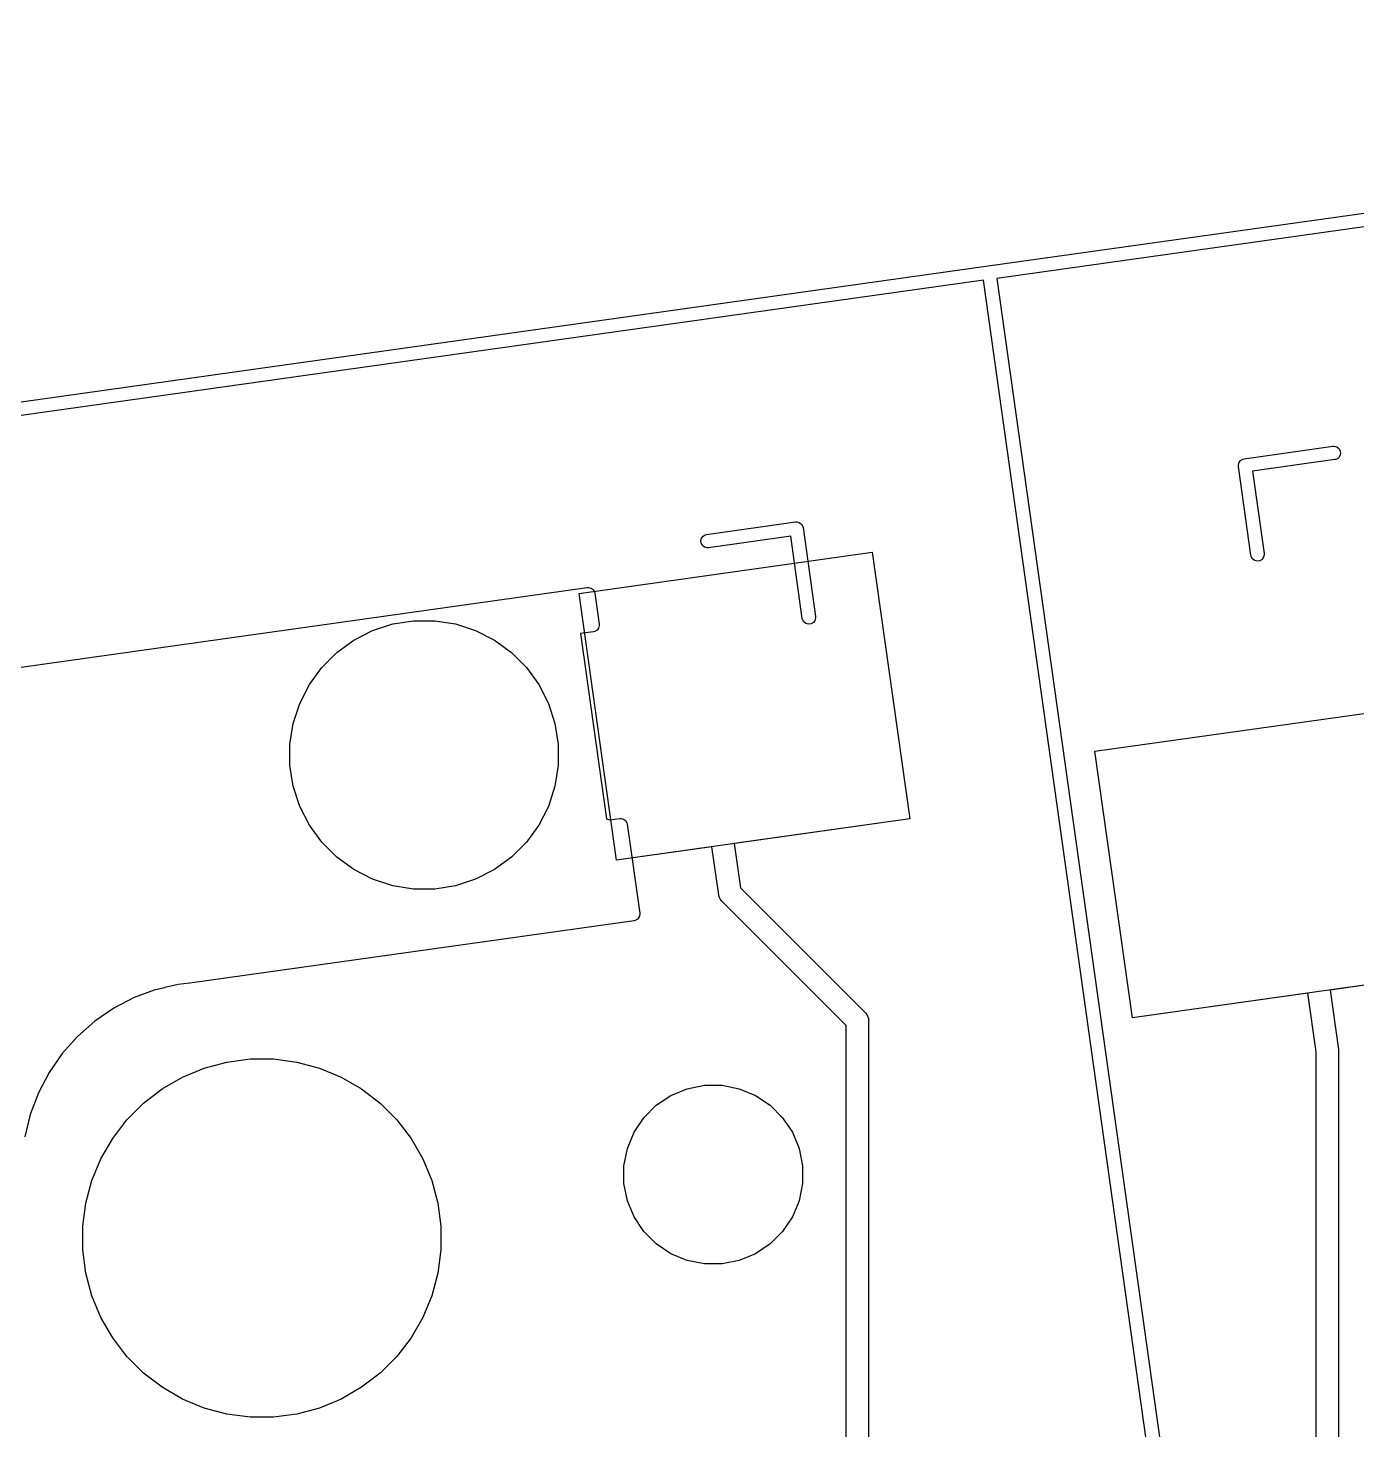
# Model space of a CAD drawing. Header units: millimetres. Extents: x 14 to 286, y -133 to -45.
# Drawn here: x 167.48 to 182.29, y -66.26 to -50.64 of the extents above; entities that cross this region are included whole.
import ezdxf

# ---------------------------------------------------------------- set-up
doc = ezdxf.new("R2010")
doc.units = ezdxf.units.MM
for name, color, linetype, true_color in [('B.Cu', 153, 'CONTINUOUS', 0x4d7fc4), ('B.Mask', 4, 'CONTINUOUS', 0x02ffee), ('B.Paste', 132, 'CONTINUOUS', 0x00c2c2), ('B.Silkscreen', 31, 'CONTINUOUS', 0xe8b2a7), ('F.Mask', 201, 'CONTINUOUS', 0xd864ff), ('F.Silkscreen', 41, 'CONTINUOUS', 0xf2eda1), ('User.Drawings', 9, 'CONTINUOUS', 0xc2c2c2)]:
    doc.layers.add(name, color=color, linetype=linetype, true_color=true_color)

msp = doc.modelspace()

# ---------------------------------------------------------------- linework, layer by layer
at = {"layer": 'B.Cu', "linetype": 'CONTINUOUS'}
for p, q in [((173.622381, -56.943147), (176.890266, -56.483875)), ((176.890266, -56.483875), (177.307785, -59.454679)), ((174.0399, -59.913951), (173.622381, -56.943147)), ((179.372834, -58.699982), (182.640719, -58.24071)), ((179.790353, -61.670786), (179.372834, -58.699982)), ((177.307785, -59.454679), (175.352046, -59.72954)), ((175.104478, -59.764334), (174.0399, -59.913951)), ((175.179816, -60.300396), (175.104478, -59.764334)), ((175.352046, -59.72954), (175.421546, -60.22407)), ((175.421546, -60.22407), (176.813589, -61.616112)), ((175.181002, -60.305288), (175.179816, -60.300396)), ((175.181002, -60.307386), (175.181002, -60.305288)), ((175.182227, -60.310345), (175.181002, -60.307386)), ((175.185589, -60.324211), (175.182227, -60.310345)), ((175.193614, -60.337836), (175.185589, -60.324211)), ((175.199666, -60.352446), (175.193614, -60.337836)), ((175.200229, -60.353009), (175.199666, -60.352446)), ((175.208457, -60.363035), (175.200229, -60.353009)), ((175.210342, -60.366235), (175.208457, -60.363035)), ((175.212284, -60.367698), (175.210342, -60.366235)), ((175.215312, -60.371388), (175.212284, -60.367698)), ((176.6002, -61.756276), (175.215312, -60.371388)), ((183.058238, -61.211514), (181.993746, -61.361118)), ((181.993746, -61.361118), (182.086684, -62.022403)), ((181.746178, -61.395912), (179.790353, -61.670786)), ((181.8379, -62.048537), (181.746178, -61.395912)), ((176.813589, -61.616112), (176.829134, -61.635054)), ((176.829134, -61.635054), (176.847798, -61.680114)), ((176.847798, -61.680114), (176.8502, -61.7045)), ((176.8502, -61.7045), (176.8502, -67.1269)), ((176.6002, -66.979067), (176.6002, -61.756276)), ((181.8379, -72.570222), (181.8379, -62.048537)), ((182.086684, -62.022403), (182.087045, -62.031126)), ((182.087045, -62.031126), (182.0879, -62.0398)), ((182.0879, -62.0398), (182.0879, -72.570222))]:
    msp.add_line(p, q, dxfattribs=at)
at = {"layer": 'B.Mask', "linetype": 'CONTINUOUS'}
for p, q in [((173.622381, -56.943147), (176.890266, -56.483875)), ((176.890266, -56.483875), (177.307785, -59.454679)), ((174.0399, -59.913951), (173.622381, -56.943147)), ((171.321757, -57.355123), (171.545614, -57.282387)), ((171.545614, -57.282387), (171.778093, -57.245566)), ((171.778093, -57.245566), (172.013471, -57.245566)), ((172.013471, -57.245566), (172.24595, -57.282387)), ((172.24595, -57.282387), (172.469807, -57.355123)), ((170.92161, -57.600333), (171.112034, -57.461982)), ((171.112034, -57.461982), (171.321757, -57.355123)), ((172.469807, -57.355123), (172.67953, -57.461982)), ((172.67953, -57.461982), (172.869954, -57.600333)), ((170.755173, -57.76677), (170.92161, -57.600333)), ((172.869954, -57.600333), (173.036391, -57.76677)), ((170.616822, -57.957194), (170.755173, -57.76677)), ((173.036391, -57.76677), (173.174742, -57.957194)), ((170.509963, -58.166917), (170.616822, -57.957194)), ((173.174742, -57.957194), (173.281601, -58.166917)), ((170.437227, -58.390774), (170.509963, -58.166917)), ((173.281601, -58.166917), (173.354337, -58.390774)), ((179.372834, -58.699982), (182.640719, -58.24071)), ((170.400406, -58.623253), (170.437227, -58.390774)), ((173.354337, -58.390774), (173.391158, -58.623253)), ((170.400406, -58.858631), (170.400406, -58.623253)), ((173.391158, -58.623253), (173.391158, -58.858631)), ((179.790353, -61.670786), (179.372834, -58.699982)), ((170.437227, -59.09111), (170.400406, -58.858631)), ((173.391158, -58.858631), (173.354337, -59.09111)), ((170.509963, -59.314967), (170.437227, -59.09111)), ((173.354337, -59.09111), (173.281601, -59.314967)), ((170.616822, -59.52469), (170.509963, -59.314967)), ((173.281601, -59.314967), (173.174742, -59.52469)), ((177.307785, -59.454679), (174.0399, -59.913951)), ((170.755173, -59.715114), (170.616822, -59.52469)), ((173.174742, -59.52469), (173.036391, -59.715114)), ((170.92161, -59.881551), (170.755173, -59.715114)), ((173.036391, -59.715114), (172.869954, -59.881551)), ((171.112034, -60.019902), (170.92161, -59.881551)), ((172.869954, -59.881551), (172.67953, -60.019902)), ((171.321757, -60.126761), (171.112034, -60.019902)), ((171.545614, -60.199497), (171.321757, -60.126761)), ((172.469807, -60.126761), (172.24595, -60.199497)), ((172.67953, -60.019902), (172.469807, -60.126761)), ((171.778093, -60.236318), (171.545614, -60.199497)), ((172.013471, -60.236318), (171.778093, -60.236318)), ((172.24595, -60.199497), (172.013471, -60.236318)), ((183.058238, -61.211514), (179.790353, -61.670786)), ((169.444621, -62.23114), (169.697319, -62.163429)), ((169.697319, -62.163429), (169.956694, -62.129282)), ((169.956694, -62.129282), (170.218306, -62.129282)), ((170.218306, -62.129282), (170.477681, -62.163429)), ((170.477681, -62.163429), (170.730379, -62.23114)), ((169.202923, -62.331255), (169.444621, -62.23114)), ((170.730379, -62.23114), (170.972077, -62.331255)), ((168.768808, -62.62132), (168.97636, -62.462061)), ((168.97636, -62.462061), (169.202923, -62.331255)), ((170.972077, -62.331255), (171.19864, -62.462061)), ((171.19864, -62.462061), (171.406192, -62.62132)), ((174.646665, -62.53608), (174.827777, -62.461061)), ((174.827777, -62.461061), (175.020045, -62.422816)), ((175.020045, -62.422816), (175.216079, -62.422816)), ((175.216079, -62.422816), (175.408347, -62.461061)), ((175.408347, -62.461061), (175.589459, -62.53608)), ((168.58382, -62.806308), (168.768808, -62.62132)), ((171.406192, -62.62132), (171.59118, -62.806308)), ((174.483669, -62.644991), (174.646665, -62.53608)), ((175.589459, -62.53608), (175.752455, -62.644991)), ((174.236141, -62.946604), (174.345052, -62.783608)), ((174.345052, -62.783608), (174.483669, -62.644991)), ((175.752455, -62.644991), (175.891072, -62.783608)), ((175.891072, -62.783608), (175.999983, -62.946604)), ((168.424561, -63.01386), (168.58382, -62.806308)), ((171.59118, -62.806308), (171.750439, -63.01386)), ((174.161122, -63.127716), (174.236141, -62.946604)), ((175.999983, -62.946604), (176.075002, -63.127716)), ((168.293755, -63.240423), (168.424561, -63.01386)), ((171.750439, -63.01386), (171.881245, -63.240423)), ((168.19364, -63.482121), (168.293755, -63.240423)), ((171.881245, -63.240423), (171.98136, -63.482121)), ((174.122877, -63.319984), (174.161122, -63.127716)), ((176.075002, -63.127716), (176.113247, -63.319984)), ((174.122877, -63.516018), (174.122877, -63.319984)), ((176.113247, -63.319984), (176.113247, -63.516018)), ((168.125929, -63.734819), (168.19364, -63.482121)), ((171.98136, -63.482121), (172.049071, -63.734819)), ((174.161122, -63.708286), (174.122877, -63.516018)), ((176.113247, -63.516018), (176.075002, -63.708286)), ((168.091782, -63.994194), (168.125929, -63.734819)), ((172.049071, -63.734819), (172.083218, -63.994194)), ((174.236141, -63.889398), (174.161122, -63.708286)), ((176.075002, -63.708286), (175.999983, -63.889398)), ((174.345052, -64.052394), (174.236141, -63.889398)), ((175.999983, -63.889398), (175.891072, -64.052394)), ((168.091782, -64.255806), (168.091782, -63.994194)), ((172.083218, -63.994194), (172.083218, -64.255806)), ((174.483669, -64.191011), (174.345052, -64.052394)), ((174.646665, -64.299922), (174.483669, -64.191011)), ((175.752455, -64.191011), (175.589459, -64.299922)), ((175.891072, -64.052394), (175.752455, -64.191011)), ((168.125929, -64.515181), (168.091782, -64.255806)), ((172.083218, -64.255806), (172.049071, -64.515181)), ((174.827777, -64.374941), (174.646665, -64.299922)), ((175.589459, -64.299922), (175.408347, -64.374941)), ((168.19364, -64.767879), (168.125929, -64.515181)), ((172.049071, -64.515181), (171.98136, -64.767879)), ((175.020045, -64.413186), (174.827777, -64.374941)), ((175.216079, -64.413186), (175.020045, -64.413186)), ((175.408347, -64.374941), (175.216079, -64.413186)), ((168.293755, -65.009577), (168.19364, -64.767879)), ((171.98136, -64.767879), (171.881245, -65.009577)), ((168.424561, -65.23614), (168.293755, -65.009577)), ((171.881245, -65.009577), (171.750439, -65.23614)), ((168.58382, -65.443692), (168.424561, -65.23614)), ((171.750439, -65.23614), (171.59118, -65.443692)), ((168.768808, -65.62868), (168.58382, -65.443692)), ((171.59118, -65.443692), (171.406192, -65.62868)), ((168.97636, -65.787939), (168.768808, -65.62868)), ((171.406192, -65.62868), (171.19864, -65.787939)), ((169.202923, -65.918745), (168.97636, -65.787939)), ((169.444621, -66.01886), (169.202923, -65.918745)), ((170.972077, -65.918745), (170.730379, -66.01886)), ((171.19864, -65.787939), (170.972077, -65.918745)), ((169.697319, -66.086571), (169.444621, -66.01886)), ((170.730379, -66.01886), (170.477681, -66.086571)), ((169.956694, -66.120718), (169.697319, -66.086571)), ((170.218306, -66.120718), (169.956694, -66.120718)), ((170.477681, -66.086571), (170.218306, -66.120718))]:
    msp.add_line(p, q, dxfattribs=at)
at = {"layer": 'B.Paste', "linetype": 'CONTINUOUS'}
for p, q in [((173.622381, -56.943147), (176.890266, -56.483875)), ((176.890266, -56.483875), (177.307785, -59.454679)), ((174.0399, -59.913951), (173.622381, -56.943147)), ((179.372834, -58.699982), (182.640719, -58.24071)), ((179.790353, -61.670786), (179.372834, -58.699982)), ((177.307785, -59.454679), (174.0399, -59.913951)), ((183.058238, -61.211514), (179.790353, -61.670786))]:
    msp.add_line(p, q, dxfattribs=at)
at = {"layer": 'B.Silkscreen', "linetype": 'CONTINUOUS'}
for p, q in [((165.3955, -58.043819), (173.713753, -56.874764)), ((173.713753, -56.874764), (173.728432, -56.874155)), ((173.728432, -56.874155), (173.728443, -56.874154)), ((173.728443, -56.874154), (173.756775, -56.881482)), ((173.756775, -56.881482), (173.780145, -56.899093)), ((173.780145, -56.899093), (173.794998, -56.924307)), ((173.794998, -56.924307), (173.798461, -56.938596)), ((173.798461, -56.938596), (173.847171, -57.28519)), ((173.840453, -57.328212), (173.822842, -57.351582)), ((173.84778, -57.29988), (173.840453, -57.328212)), ((173.847171, -57.28519), (173.84778, -57.29988)), ((173.783339, -57.369898), (173.63975, -57.390078)), ((173.63975, -57.390078), (173.92999, -59.455246)), ((173.797628, -57.366435), (173.783339, -57.369898)), ((173.822842, -57.351582), (173.797628, -57.366435)), ((173.92999, -59.455246), (173.966767, -59.464756)), ((173.966767, -59.464756), (174.075602, -59.449461)), ((174.075602, -59.449461), (174.090282, -59.448852)), ((174.090282, -59.448852), (174.090293, -59.448851)), ((174.090293, -59.448851), (174.118625, -59.456179)), ((174.118625, -59.456179), (174.141995, -59.47379)), ((174.141995, -59.47379), (174.156848, -59.499004)), ((174.156848, -59.499004), (174.160311, -59.513293)), ((174.160311, -59.513293), (174.299484, -60.503562)), ((174.235652, -60.58827), (169.284311, -61.284135)), ((174.249941, -60.584807), (174.235652, -60.58827)), ((174.275156, -60.569954), (174.249941, -60.584807)), ((174.292767, -60.546584), (174.275156, -60.569954)), ((174.300094, -60.518252), (174.292767, -60.546584)), ((174.299484, -60.503562), (174.300094, -60.518252)), ((168.887504, -61.363803), (168.664611, -61.446185)), ((169.003595, -61.335322), (168.887504, -61.363803)), ((169.007673, -61.333081), (169.003595, -61.335322)), ((169.154646, -61.298381), (169.007673, -61.333081)), ((169.282083, -61.284414), (169.154646, -61.298381)), ((169.282538, -61.284208), (169.282083, -61.284414)), ((169.284311, -61.284135), (169.282538, -61.284208)), ((168.664611, -61.446185), (168.436739, -61.56372)), ((168.436739, -61.56372), (168.224889, -61.708149)), ((168.224889, -61.708149), (168.032219, -61.877319)), ((168.032219, -61.877319), (167.861603, -62.068709)), ((167.861603, -62.068709), (167.715582, -62.279466)), ((167.715582, -62.279466), (167.596335, -62.506447)), ((167.596335, -62.506447), (167.505639, -62.746268)), ((167.505639, -62.746268), (167.444846, -62.995355))]:
    msp.add_line(p, q, dxfattribs=at)
at = {"layer": 'F.Mask', "linetype": 'CONTINUOUS'}
for p, q in [((171.321757, -57.355123), (171.545614, -57.282387)), ((171.545614, -57.282387), (171.778093, -57.245566)), ((171.778093, -57.245566), (172.013471, -57.245566)), ((172.013471, -57.245566), (172.24595, -57.282387)), ((172.24595, -57.282387), (172.469807, -57.355123)), ((170.92161, -57.600333), (171.112034, -57.461982)), ((171.112034, -57.461982), (171.321757, -57.355123)), ((172.469807, -57.355123), (172.67953, -57.461982)), ((172.67953, -57.461982), (172.869954, -57.600333)), ((170.755173, -57.76677), (170.92161, -57.600333)), ((172.869954, -57.600333), (173.036391, -57.76677)), ((170.616822, -57.957194), (170.755173, -57.76677)), ((173.036391, -57.76677), (173.174742, -57.957194)), ((170.509963, -58.166917), (170.616822, -57.957194)), ((173.174742, -57.957194), (173.281601, -58.166917)), ((170.437227, -58.390774), (170.509963, -58.166917)), ((173.281601, -58.166917), (173.354337, -58.390774)), ((170.400406, -58.623253), (170.437227, -58.390774)), ((173.354337, -58.390774), (173.391158, -58.623253)), ((170.400406, -58.858631), (170.400406, -58.623253)), ((173.391158, -58.623253), (173.391158, -58.858631)), ((170.437227, -59.09111), (170.400406, -58.858631)), ((173.391158, -58.858631), (173.354337, -59.09111)), ((170.509963, -59.314967), (170.437227, -59.09111)), ((173.354337, -59.09111), (173.281601, -59.314967)), ((170.616822, -59.52469), (170.509963, -59.314967)), ((173.281601, -59.314967), (173.174742, -59.52469)), ((170.755173, -59.715114), (170.616822, -59.52469)), ((173.174742, -59.52469), (173.036391, -59.715114)), ((170.92161, -59.881551), (170.755173, -59.715114)), ((173.036391, -59.715114), (172.869954, -59.881551)), ((171.112034, -60.019902), (170.92161, -59.881551)), ((172.869954, -59.881551), (172.67953, -60.019902)), ((171.321757, -60.126761), (171.112034, -60.019902)), ((171.545614, -60.199497), (171.321757, -60.126761)), ((172.469807, -60.126761), (172.24595, -60.199497)), ((172.67953, -60.019902), (172.469807, -60.126761)), ((171.778093, -60.236318), (171.545614, -60.199497)), ((172.013471, -60.236318), (171.778093, -60.236318)), ((172.24595, -60.199497), (172.013471, -60.236318)), ((169.444621, -62.23114), (169.697319, -62.163429)), ((169.697319, -62.163429), (169.956694, -62.129282)), ((169.956694, -62.129282), (170.218306, -62.129282)), ((170.218306, -62.129282), (170.477681, -62.163429)), ((170.477681, -62.163429), (170.730379, -62.23114)), ((169.202923, -62.331255), (169.444621, -62.23114)), ((170.730379, -62.23114), (170.972077, -62.331255)), ((168.768808, -62.62132), (168.97636, -62.462061)), ((168.97636, -62.462061), (169.202923, -62.331255)), ((170.972077, -62.331255), (171.19864, -62.462061)), ((171.19864, -62.462061), (171.406192, -62.62132)), ((174.646665, -62.53608), (174.827777, -62.461061)), ((174.827777, -62.461061), (175.020045, -62.422816)), ((175.020045, -62.422816), (175.216079, -62.422816)), ((175.216079, -62.422816), (175.408347, -62.461061)), ((175.408347, -62.461061), (175.589459, -62.53608)), ((168.58382, -62.806308), (168.768808, -62.62132)), ((171.406192, -62.62132), (171.59118, -62.806308)), ((174.483669, -62.644991), (174.646665, -62.53608)), ((175.589459, -62.53608), (175.752455, -62.644991)), ((174.236141, -62.946604), (174.345052, -62.783608)), ((174.345052, -62.783608), (174.483669, -62.644991)), ((175.752455, -62.644991), (175.891072, -62.783608)), ((175.891072, -62.783608), (175.999983, -62.946604)), ((168.424561, -63.01386), (168.58382, -62.806308)), ((171.59118, -62.806308), (171.750439, -63.01386)), ((174.161122, -63.127716), (174.236141, -62.946604)), ((175.999983, -62.946604), (176.075002, -63.127716)), ((168.293755, -63.240423), (168.424561, -63.01386)), ((171.750439, -63.01386), (171.881245, -63.240423)), ((168.19364, -63.482121), (168.293755, -63.240423)), ((171.881245, -63.240423), (171.98136, -63.482121)), ((174.122877, -63.319984), (174.161122, -63.127716)), ((176.075002, -63.127716), (176.113247, -63.319984)), ((174.122877, -63.516018), (174.122877, -63.319984)), ((176.113247, -63.319984), (176.113247, -63.516018)), ((168.125929, -63.734819), (168.19364, -63.482121)), ((171.98136, -63.482121), (172.049071, -63.734819)), ((174.161122, -63.708286), (174.122877, -63.516018)), ((176.113247, -63.516018), (176.075002, -63.708286)), ((168.091782, -63.994194), (168.125929, -63.734819)), ((172.049071, -63.734819), (172.083218, -63.994194)), ((174.236141, -63.889398), (174.161122, -63.708286)), ((176.075002, -63.708286), (175.999983, -63.889398)), ((174.345052, -64.052394), (174.236141, -63.889398)), ((175.999983, -63.889398), (175.891072, -64.052394)), ((168.091782, -64.255806), (168.091782, -63.994194)), ((172.083218, -63.994194), (172.083218, -64.255806)), ((174.483669, -64.191011), (174.345052, -64.052394)), ((174.646665, -64.299922), (174.483669, -64.191011)), ((175.752455, -64.191011), (175.589459, -64.299922)), ((175.891072, -64.052394), (175.752455, -64.191011)), ((168.125929, -64.515181), (168.091782, -64.255806)), ((172.083218, -64.255806), (172.049071, -64.515181)), ((174.827777, -64.374941), (174.646665, -64.299922)), ((175.589459, -64.299922), (175.408347, -64.374941)), ((168.19364, -64.767879), (168.125929, -64.515181)), ((172.049071, -64.515181), (171.98136, -64.767879)), ((175.020045, -64.413186), (174.827777, -64.374941)), ((175.216079, -64.413186), (175.020045, -64.413186)), ((175.408347, -64.374941), (175.216079, -64.413186)), ((168.293755, -65.009577), (168.19364, -64.767879)), ((171.98136, -64.767879), (171.881245, -65.009577)), ((168.424561, -65.23614), (168.293755, -65.009577)), ((171.881245, -65.009577), (171.750439, -65.23614)), ((168.58382, -65.443692), (168.424561, -65.23614)), ((171.750439, -65.23614), (171.59118, -65.443692)), ((168.768808, -65.62868), (168.58382, -65.443692)), ((171.59118, -65.443692), (171.406192, -65.62868)), ((168.97636, -65.787939), (168.768808, -65.62868)), ((171.406192, -65.62868), (171.19864, -65.787939)), ((169.202923, -65.918745), (168.97636, -65.787939)), ((169.444621, -66.01886), (169.202923, -65.918745)), ((170.972077, -65.918745), (170.730379, -66.01886)), ((171.19864, -65.787939), (170.972077, -65.918745)), ((169.697319, -66.086571), (169.444621, -66.01886)), ((170.730379, -66.01886), (170.477681, -66.086571)), ((169.956694, -66.120718), (169.697319, -66.086571)), ((170.218306, -66.120718), (169.956694, -66.120718)), ((170.477681, -66.086571), (170.218306, -66.120718))]:
    msp.add_line(p, q, dxfattribs=at)
at = {"layer": 'F.Silkscreen', "linetype": 'CONTINUOUS'}
for p, q in [((169.444621, -62.23114), (169.697319, -62.163429)), ((169.697319, -62.163429), (169.956694, -62.129282)), ((169.956694, -62.129282), (170.218306, -62.129282)), ((170.218306, -62.129282), (170.477681, -62.163429)), ((170.477681, -62.163429), (170.730379, -62.23114)), ((169.202923, -62.331255), (169.444621, -62.23114)), ((170.730379, -62.23114), (170.972077, -62.331255)), ((168.768808, -62.62132), (168.97636, -62.462061)), ((168.97636, -62.462061), (169.202923, -62.331255)), ((170.972077, -62.331255), (171.19864, -62.462061)), ((171.19864, -62.462061), (171.406192, -62.62132)), ((174.646665, -62.53608), (174.827777, -62.461061)), ((174.827777, -62.461061), (175.020045, -62.422816)), ((175.020045, -62.422816), (175.216079, -62.422816)), ((175.216079, -62.422816), (175.408347, -62.461061)), ((175.408347, -62.461061), (175.589459, -62.53608)), ((168.58382, -62.806308), (168.768808, -62.62132)), ((171.406192, -62.62132), (171.59118, -62.806308)), ((174.483669, -62.644991), (174.646665, -62.53608)), ((175.589459, -62.53608), (175.752455, -62.644991)), ((174.236141, -62.946604), (174.345052, -62.783608)), ((174.345052, -62.783608), (174.483669, -62.644991)), ((175.752455, -62.644991), (175.891072, -62.783608)), ((175.891072, -62.783608), (175.999983, -62.946604)), ((168.424561, -63.01386), (168.58382, -62.806308)), ((171.59118, -62.806308), (171.750439, -63.01386)), ((174.161122, -63.127716), (174.236141, -62.946604)), ((175.999983, -62.946604), (176.075002, -63.127716)), ((168.293755, -63.240423), (168.424561, -63.01386)), ((171.750439, -63.01386), (171.881245, -63.240423)), ((168.19364, -63.482121), (168.293755, -63.240423)), ((171.881245, -63.240423), (171.98136, -63.482121)), ((174.122877, -63.319984), (174.161122, -63.127716)), ((176.075002, -63.127716), (176.113247, -63.319984)), ((174.122877, -63.516018), (174.122877, -63.319984)), ((176.113247, -63.319984), (176.113247, -63.516018)), ((168.125929, -63.734819), (168.19364, -63.482121)), ((171.98136, -63.482121), (172.049071, -63.734819)), ((174.161122, -63.708286), (174.122877, -63.516018)), ((176.113247, -63.516018), (176.075002, -63.708286)), ((168.091782, -63.994194), (168.125929, -63.734819)), ((172.049071, -63.734819), (172.083218, -63.994194)), ((174.236141, -63.889398), (174.161122, -63.708286)), ((176.075002, -63.708286), (175.999983, -63.889398)), ((174.345052, -64.052394), (174.236141, -63.889398)), ((175.999983, -63.889398), (175.891072, -64.052394)), ((168.091782, -64.255806), (168.091782, -63.994194)), ((172.083218, -63.994194), (172.083218, -64.255806)), ((174.483669, -64.191011), (174.345052, -64.052394)), ((174.646665, -64.299922), (174.483669, -64.191011)), ((175.752455, -64.191011), (175.589459, -64.299922)), ((175.891072, -64.052394), (175.752455, -64.191011)), ((168.125929, -64.515181), (168.091782, -64.255806)), ((172.083218, -64.255806), (172.049071, -64.515181)), ((174.827777, -64.374941), (174.646665, -64.299922)), ((175.589459, -64.299922), (175.408347, -64.374941)), ((168.19364, -64.767879), (168.125929, -64.515181)), ((172.049071, -64.515181), (171.98136, -64.767879)), ((175.020045, -64.413186), (174.827777, -64.374941)), ((175.216079, -64.413186), (175.020045, -64.413186)), ((175.408347, -64.374941), (175.216079, -64.413186)), ((168.293755, -65.009577), (168.19364, -64.767879)), ((171.98136, -64.767879), (171.881245, -65.009577)), ((168.424561, -65.23614), (168.293755, -65.009577)), ((171.881245, -65.009577), (171.750439, -65.23614)), ((168.58382, -65.443692), (168.424561, -65.23614)), ((171.750439, -65.23614), (171.59118, -65.443692)), ((168.768808, -65.62868), (168.58382, -65.443692)), ((171.59118, -65.443692), (171.406192, -65.62868)), ((168.97636, -65.787939), (168.768808, -65.62868)), ((171.406192, -65.62868), (171.19864, -65.787939)), ((169.202923, -65.918745), (168.97636, -65.787939)), ((169.444621, -66.01886), (169.202923, -65.918745)), ((170.972077, -65.918745), (170.730379, -66.01886)), ((171.19864, -65.787939), (170.972077, -65.918745)), ((169.697319, -66.086571), (169.444621, -66.01886)), ((170.730379, -66.01886), (170.477681, -66.086571)), ((169.956694, -66.120718), (169.697319, -66.086571)), ((170.218306, -66.120718), (169.956694, -66.120718)), ((170.477681, -66.086571), (170.218306, -66.120718))]:
    msp.add_line(p, q, dxfattribs=at)
at = {"layer": 'User.Drawings', "linetype": 'CONTINUOUS'}
for p, q in [((178.184206, -53.292783), (197.047804, -50.641678)), ((196.992828, -50.800878), (178.278894, -53.43095)), ((159.319135, -55.94405), (178.183742, -53.292803)), ((178.183742, -53.292803), (178.184206, -53.292783)), ((178.130334, -53.451782), (159.41428, -56.082152)), ((180.742546, -72.038638), (178.130334, -53.451782)), ((178.278894, -53.43095), (180.891099, -72.01776)), ((180.996071, -55.460181), (181.021285, -55.445328)), ((181.021285, -55.445328), (181.035574, -55.441865)), ((181.035574, -55.441865), (182.025842, -55.302692)), ((182.046718, -55.451232), (181.130719, -55.579967)), ((182.025842, -55.302692), (182.040532, -55.302082)), ((182.040532, -55.302082), (182.068864, -55.30941)), ((182.061007, -55.447769), (182.046718, -55.451232)), ((182.086221, -55.432916), (182.061007, -55.447769)), ((182.068864, -55.30941), (182.092234, -55.327021)), ((182.103832, -55.409546), (182.086221, -55.432916)), ((182.092234, -55.327021), (182.107087, -55.352235)), ((182.11116, -55.381214), (182.103832, -55.409546)), ((182.107087, -55.352235), (182.11116, -55.381214)), ((180.971132, -55.511883), (180.97846, -55.483551)), ((180.971742, -55.526573), (180.971132, -55.511883)), ((181.110915, -56.516841), (180.971742, -55.526573)), ((180.97846, -55.483551), (180.996071, -55.460181)), ((181.130719, -55.579967), (181.259455, -56.495965)), ((175.044459, -56.283815), (176.034727, -56.144642)), ((176.034727, -56.144642), (176.049417, -56.144032)), ((176.049417, -56.144032), (176.077749, -56.15136)), ((176.077749, -56.15136), (176.101119, -56.168971)), ((176.101119, -56.168971), (176.115972, -56.194185)), ((176.115972, -56.194185), (176.119435, -56.208474)), ((176.119435, -56.208474), (176.258608, -57.198742)), ((174.980017, -56.353833), (174.987345, -56.325501)), ((174.98409, -56.382812), (174.980017, -56.353833)), ((174.998943, -56.408026), (174.98409, -56.382812)), ((174.987345, -56.325501), (175.004956, -56.302131)), ((175.004956, -56.302131), (175.03017, -56.287278)), ((175.03017, -56.287278), (175.044459, -56.283815)), ((175.981332, -56.303619), (175.065335, -56.432355)), ((176.110068, -57.219618), (175.981332, -56.303619)), ((175.022313, -56.425637), (174.998943, -56.408026)), ((175.050645, -56.432965), (175.022313, -56.425637)), ((175.065335, -56.432355), (175.050645, -56.432965)), ((181.114378, -56.53113), (181.110915, -56.516841)), ((181.129231, -56.556344), (181.114378, -56.53113)), ((181.252737, -56.538987), (181.235126, -56.562357)), ((181.260065, -56.510655), (181.252737, -56.538987)), ((181.259455, -56.495965), (181.260065, -56.510655)), ((181.152601, -56.573955), (181.129231, -56.556344)), ((181.180933, -56.581283), (181.152601, -56.573955)), ((181.209912, -56.57721), (181.180933, -56.581283)), ((181.235126, -56.562357), (181.209912, -56.57721)), ((176.113531, -57.233907), (176.110068, -57.219618)), ((176.128384, -57.259121), (176.113531, -57.233907)), ((176.151754, -57.276732), (176.128384, -57.259121)), ((176.180086, -57.28406), (176.151754, -57.276732)), ((176.209065, -57.279987), (176.180086, -57.28406)), ((176.234279, -57.265134), (176.209065, -57.279987)), ((176.25189, -57.241764), (176.234279, -57.265134)), ((176.259218, -57.213432), (176.25189, -57.241764)), ((176.258608, -57.198742), (176.259218, -57.213432))]:
    msp.add_line(p, q, dxfattribs=at)

doc.saveas('drawing.dxf')
